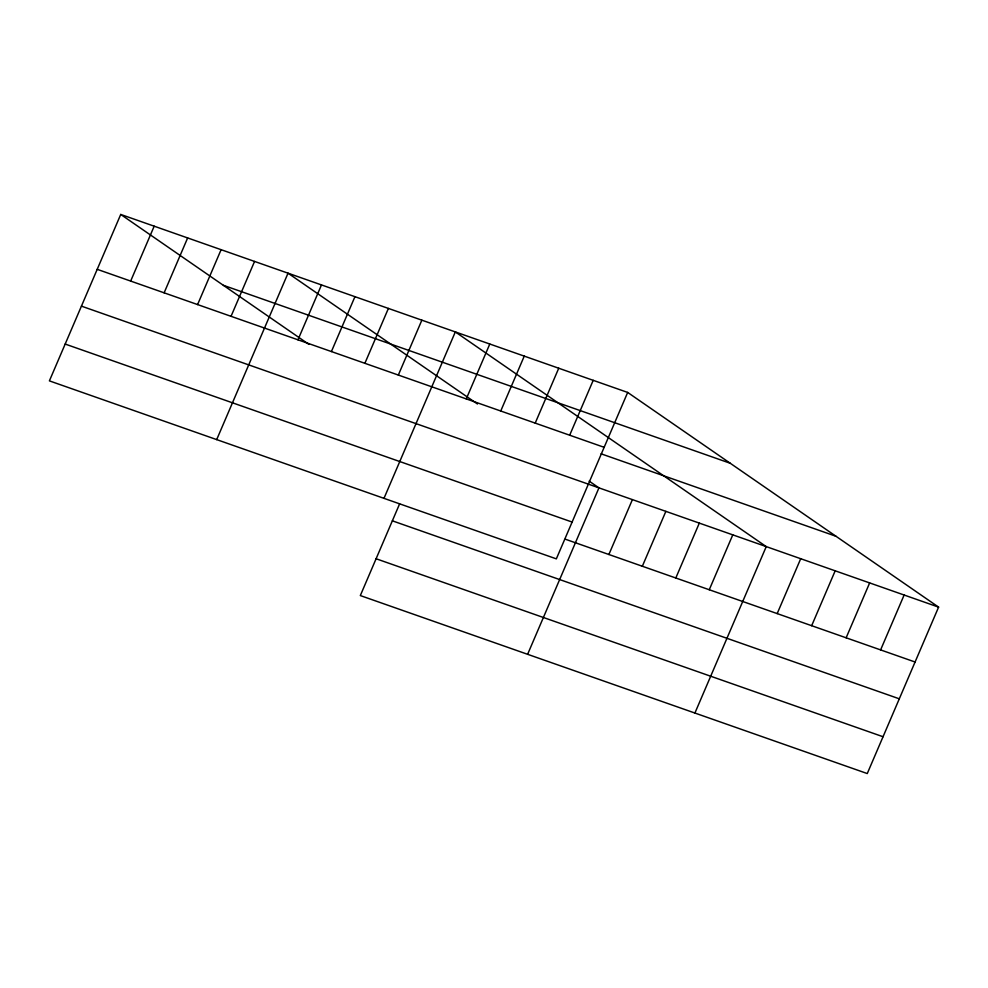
<?xml version="1.0" encoding="UTF-8"?>
<svg xmlns="http://www.w3.org/2000/svg" width="988" height="988" viewBox="0 0 988 988"><rect width="100%" height="100%" fill="white"/><g stroke="black" fill="none" stroke-linecap="round" stroke-linejoin="round"><path stroke-width="1.48" d="M120.734 214.445L49.4 380.874L556.343 558.862L627.676 392.434L120.734 214.445L308.911 344.38M130.663 281.074L154.19 226.19M164.132 292.819L187.646 237.947M197.588 304.576L221.102 249.692M231.044 316.321L254.558 261.437M216.693 439.611L288.027 273.182L477.463 403.993M297.956 339.81L321.483 284.927M331.412 351.555L354.939 296.684M364.881 363.312L388.395 308.429M398.337 375.057L421.851 320.174M383.986 498.347L455.32 331.919L766.243 546.611L694.91 713.04M399.634 503.831L360.324 595.566L867.266 773.555L938.6 607.126L627.676 392.434M466.262 398.905L489.789 344.022M500.743 411.008L524.258 356.125M535.212 423.111L558.739 368.228M569.681 435.214L593.208 380.331M527.617 654.303L598.95 487.874L589.169 481.119M608.88 554.503L632.406 499.619M642.336 566.248L665.863 511.364M675.804 577.992L699.319 523.109M709.26 589.737L732.775 534.866M777.186 613.597L800.712 558.714M811.667 625.7L835.181 570.817M846.136 637.803L869.65 582.92M880.604 649.906L904.131 595.023M223.337 285.297L730.28 463.286M97.207 269.329L604.15 447.317M601.075 453.801L835.996 536.274M81.436 306.144L938.6 607.126M65.171 344.059L572.126 522.059M565.235 539.176L915.073 662.009M392.36 520.824L899.302 698.812M376.095 558.751L883.05 736.739"/></g></svg>
